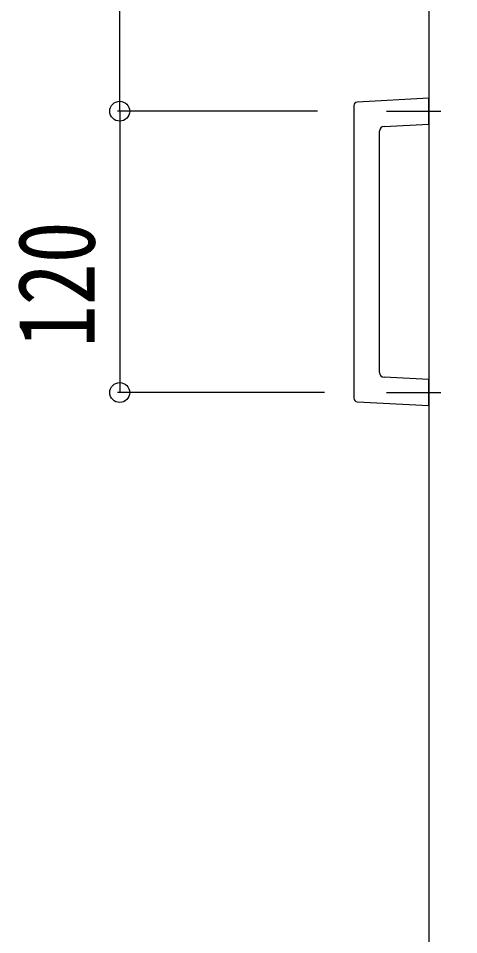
# Model space of a CAD drawing. Units: millimetres, scale not verified. Extents: x -4205 to 4205, y -2970 to 2970.
# Drawn here: x -1875.3 to -1687.2, y -1559.2 to -1168.4 of the extents above; entities that cross this region are included whole.
import ezdxf
from ezdxf.enums import TextEntityAlignment as Align

# ---------------------------------------------------------------- set-up
doc = ezdxf.new("R2010")
doc.units = ezdxf.units.MM
doc.header["$LTSCALE"] = 20
for name, color, linetype in [('0-3_YKK_12', 2, 'Continuous'), ('0-4_YKK_13', 4, 'Continuous'), ('0-5_YKK_D', 6, 'Continuous')]:
    doc.layers.add(name, color=color, linetype=linetype)
doc.styles.add('ＭＳ ゴシック', font='')
doc.styles.get('ＭＳ ゴシック').set_extended_font_data('MS Gothic')

msp = doc.modelspace()

# ---------------------------------------------------------------- linework, layer by layer
at = {"layer": '0-3_YKK_12'}
msp.add_lwpolyline([(-1699.98, -1937), (-1681.98, -1937), (-1681.98, -1163), (-1699.98, -1163)], close=True, dxfattribs=at)
at = {"layer": '0-4_YKK_13'}
for p, q in [((-1699.98, -1202.49), (-1730.56, -1204.1)), ((-1699.98, -1213.51), (-1699.98, -1202.49)), ((-1731.98, -1205.59), (-1731.98, -1330.41)), ((-1718.03, -1208), (-1694.88, -1208)), ((-1719.08, -1214.51), (-1699.98, -1213.51)), ((-1720.98, -1319.49), (-1720.98, -1216.51)), ((-1718.03, -1328), (-1694.88, -1328))]:
    msp.add_line(p, q, dxfattribs=at)
msp.add_lwpolyline([(-1730.56, -1331.9), (-1699.98, -1333.51), (-1699.98, -1322.49), (-1719.08, -1321.49)], dxfattribs=at)
for centre, radius, start, end in [((-1730.48, -1205.59), 1.5, 92.7637, 180.2112), ((-1718.98, -1216.51), 2, 93.1953, 179.7952), ((-1718.98, -1319.49), 2, 180.1953, 266.7952), ((-1730.48, -1330.41), 1.5, 179.7637, 267.2112)]:
    msp.add_arc(centre, radius, start, end, dxfattribs=at)
at = {"layer": '0-5_YKK_D'}
for p, q in [((-1747.48, -1208), (-1832.98, -1208)), ((-1747.48, -1208), (-1832.98, -1208)), ((-1831.98, -1208), (-1831.98, -1328)), ((-1744.57, -1328), (-1832.98, -1328))]:
    msp.add_line(p, q, dxfattribs=at)
msp.add_lwpolyline([(-1831.98, -1208), (-1831.98, -1163), (-1831.98, -1091.6)], dxfattribs=at)
for centre in [(-1831.98, -1208), (-1831.98, -1208), (-1831.98, -1328)]:
    msp.add_circle(centre, 4.25, dxfattribs=at)

# ---------------------------------------------------------------- texts
at = {"layer": '0-5_YKK_D', "style": 'ＭＳ ゴシック', "width": 0.8}
msp.add_text('120', height=32.99, rotation=90, dxfattribs=at).set_placement((-1832.78, -1308.8), align=Align.BOTTOM_LEFT)

doc.saveas('drawing.dxf')
